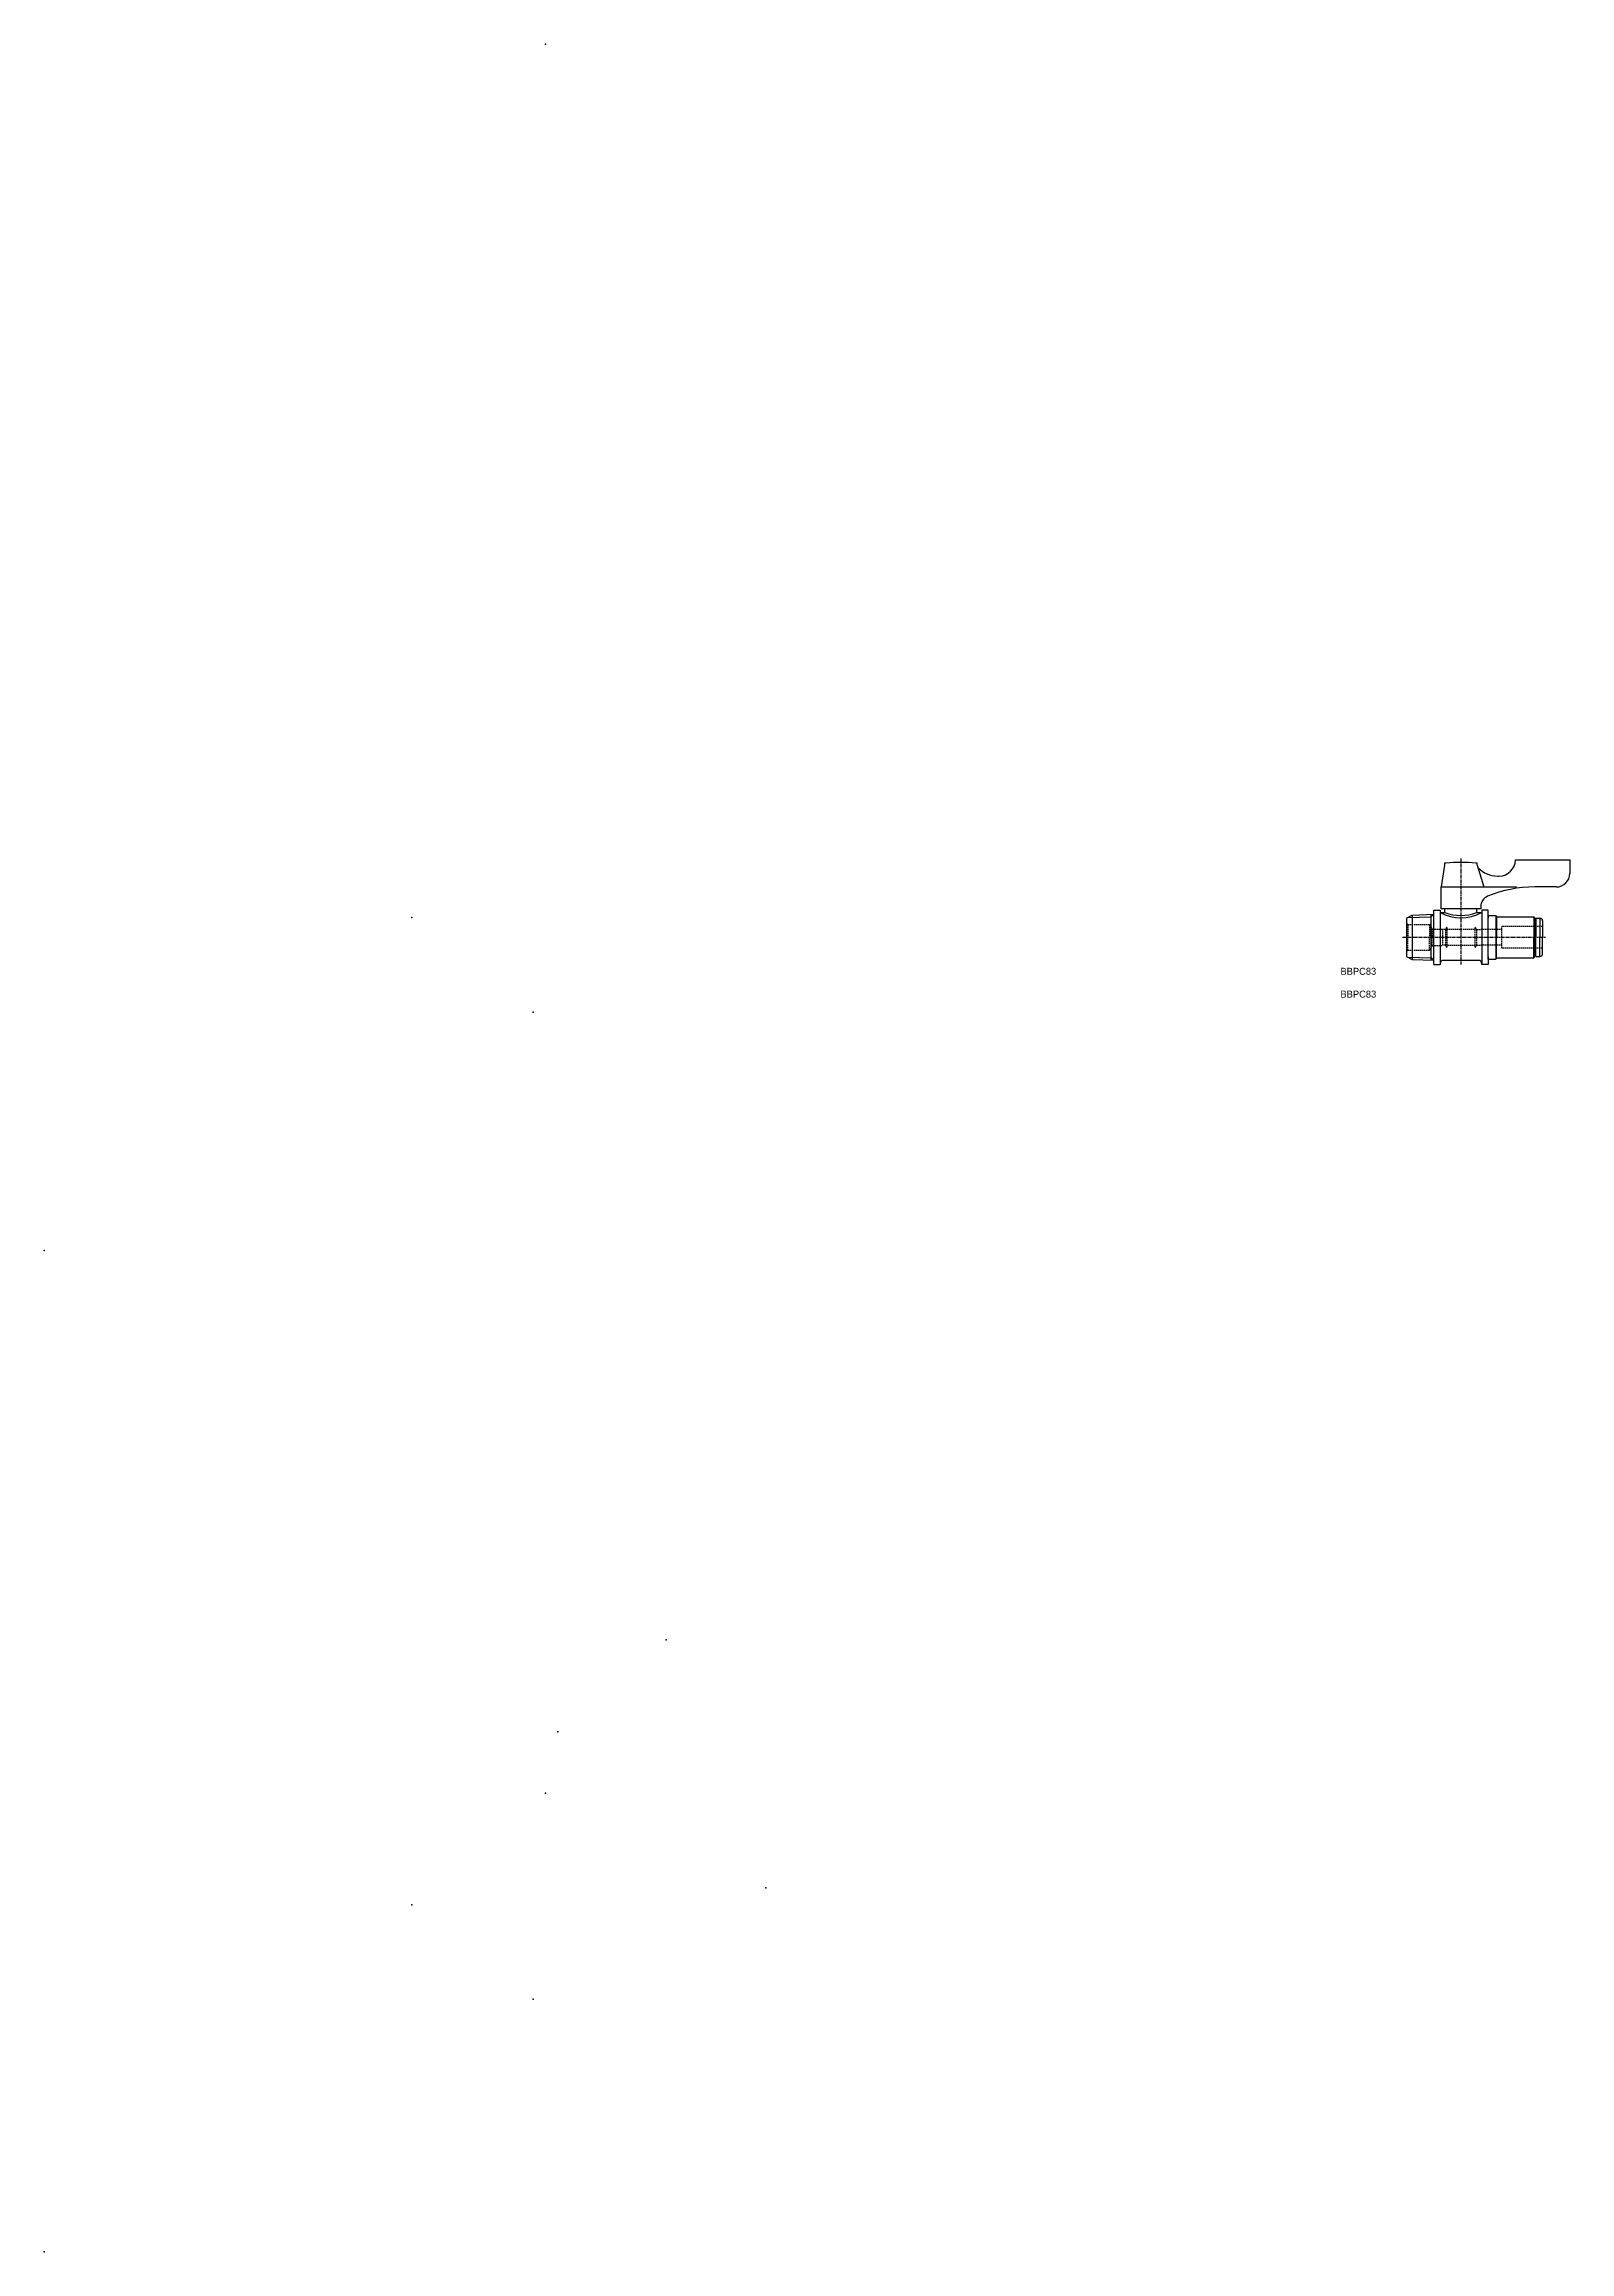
# Model space of a CAD drawing. Extents: x -137 to 424, y -149 to 663.
import ezdxf

# ---------------------------------------------------------------- set-up
doc = ezdxf.new("R2010")
doc.units = 0
doc.linetypes.add('CENTER', pattern=[2, 1.25, -0.25, 0.25, -0.25])
doc.linetypes.add('DASHED', pattern=[0.75, 0.5, -0.25])
doc.layers.get('0').update_dxf_attribs({"linetype": 'CONTINUOUS'})
doc.layers.add('CENTER', color=1, linetype='CENTER')

msp = doc.modelspace()

# ---------------------------------------------------------------- linework, layer by layer
at = {"color": 7, "linetype": 'CONTINUOUS'}
for p, q in [((377.76, 360.9), (376.46, 352.9)), ((378.26, 361.6), (377.76, 361.6)), ((377.76, 361.6), (377.76, 360.9)), ((389.76, 361.6), (389.26, 361.6)), ((389.76, 360.9), (389.76, 361.6)), ((389.76, 360.9), (392.18, 352.9)), ((403.76, 362.9), (423.76, 362.9)), ((403.76, 362.9), (403.76, 362.9)), ((423.76, 362.9), (423.76, 357.9)), ((376.42, 352.9), (404.14, 352.9)), ((376.46, 344.9), (376.46, 352.9)), ((397.26, 356.9), (397.76, 356.9)), ((418.76, 352.9), (410.76, 352.9)), ((363.76, 341.4), (365.83, 342.6)), ((363.76, 341.4), (363.76, 327.4)), ((365.83, 342.6), (373.76, 342.85)), ((365.83, 342.6), (365.83, 326.21)), ((372.87, 325.99), (372.87, 342.82)), ((373.76, 324.4), (373.76, 344.4)), ((373.76, 344.4), (376.12, 344.4)), ((376.12, 344.4), (376.12, 324.4)), ((376.16, 343.55), (377.82, 343.55)), ((391.06, 344.9), (376.46, 344.9)), ((377.82, 343.55), (377.82, 344.9)), ((389.62, 343.55), (389.62, 344.9)), ((389.62, 343.55), (391.36, 343.55)), ((391.06, 345.78), (391.06, 344.9)), ((393.76, 344.4), (391.39, 344.4)), ((391.39, 344.4), (391.39, 324.4)), ((393.76, 341.4), (393.76, 344.4)), ((393.76, 342.4), (393.76, 341.4)), ((393.76, 342.4), (396.56, 342.4)), ((393.76, 342.4), (393.76, 341.4)), ((393.76, 327.4), (393.76, 341.4)), ((396.76, 342.2), (396.56, 342.4)), ((396.56, 342.4), (396.56, 326.4)), ((396.76, 342.2), (396.76, 334.4)), ((396.76, 341.9), (410.56, 341.9)), ((410.76, 341.7), (410.56, 341.9)), ((410.56, 341.9), (410.56, 334.4)), ((410.76, 341.7), (410.76, 334.4)), ((411.26, 341.4), (412.76, 341.4)), ((411.26, 341.4), (411.26, 334.4)), ((412.76, 341.4), (412.76, 334.4)), ((396.76, 326.6), (396.76, 334.4)), ((396.76, 326.6), (396.76, 334.4)), ((410.56, 326.9), (410.56, 334.4)), ((410.76, 339.4), (411.26, 339.4)), ((410.76, 327.1), (410.76, 334.4)), ((411.26, 327.4), (411.26, 334.4)), ((412.76, 327.4), (412.76, 334.4)), ((413.76, 340.4), (413.76, 334.4)), ((413.76, 328.4), (413.76, 334.4)), ((363.76, 327.4), (365.83, 326.21)), ((365.83, 326.21), (373.76, 325.96)), ((373.76, 324.4), (373.76, 325.96)), ((376.26, 324.9), (376.26, 325.1)), ((390.46, 325.9), (377.06, 325.9)), ((391.26, 324.9), (391.26, 325.1)), ((393.76, 326.4), (393.76, 327.4)), ((393.76, 327.4), (393.76, 324.4)), ((393.76, 326.4), (393.76, 327.4)), ((393.76, 326.4), (396.56, 326.4)), ((396.76, 326.6), (396.56, 326.4)), ((396.76, 326.6), (396.56, 326.4)), ((396.76, 326.9), (410.56, 326.9)), ((410.76, 327.1), (410.56, 326.9)), ((410.76, 329.4), (411.26, 329.4)), ((411.26, 327.4), (412.76, 327.4)), ((373.76, 324.4), (376.12, 324.4)), ((393.76, 324.4), (391.39, 324.4))]:
    msp.add_line(p, q, dxfattribs=at)
at = {"color": 3, "linetype": 'CONTINUOUS'}
for p, q in [((364.26, 341.7), (372.87, 341.97)), ((373.76, 342.85), (372.87, 341.97)), ((364.26, 327.11), (372.87, 326.84)), ((373.76, 325.96), (372.87, 326.84))]:
    msp.add_line(p, q, dxfattribs=at)
at = {"color": 3, "linetype": 'DASHED'}
for p, q in [((364.26, 339.1), (363.76, 339.6)), ((364.26, 339.1), (372.26, 339.1)), ((364.26, 339.1), (364.26, 334.4)), ((364.26, 329.7), (364.26, 334.4)), ((372.26, 339.1), (373.24, 337.4)), ((372.26, 339.1), (372.26, 334.4)), ((372.26, 329.7), (372.26, 334.4)), ((373.24, 337.4), (376.96, 337.4)), ((373.24, 337.4), (373.24, 334.4)), ((373.24, 331.4), (373.24, 334.4)), ((376.96, 337.4), (376.96, 331.4)), ((378.05, 337.3), (376.96, 337.3)), ((378.05, 337.3), (378.05, 331.5)), ((378.51, 338.06), (378.51, 330.74)), ((378.51, 337.4), (389.01, 337.4)), ((389.01, 330.74), (389.01, 338.06)), ((389.46, 337.3), (391.06, 337.3)), ((389.46, 337.3), (389.46, 331.5)), ((393.76, 337.3), (391.06, 337.3)), ((398.76, 337.3), (393.76, 337.3)), ((413.76, 338.4), (398.76, 338.4)), ((398.76, 334.4), (398.76, 338.4)), ((398.76, 330.4), (398.76, 334.4)), ((364.26, 329.7), (363.76, 329.2)), ((364.26, 329.7), (372.26, 329.7)), ((372.26, 329.7), (373.24, 331.4)), ((373.24, 331.4), (376.96, 331.4)), ((378.05, 331.5), (376.96, 331.5)), ((389.01, 331.4), (378.51, 331.4)), ((389.46, 331.5), (391.06, 331.5)), ((393.76, 331.5), (391.06, 331.5)), ((398.76, 331.5), (393.76, 331.5)), ((413.76, 330.4), (398.76, 330.4))]:
    msp.add_line(p, q, dxfattribs=at)
at = {"color": 7, "linetype": 'CONTINUOUS'}
for centre, radius, start, end in [((383.76, 311.34), 50.57, 83.75574, 96.24426), ((397.26, 366.9), 10, 223.76009, 270), ((397.76, 362.9), 6, 270, 0), ((418.76, 357.9), 5, 270, 0), ((395.06, 345.78), 4, 112.5151, 180), ((410.76, 307.9), 45, 90, 112.5151), ((383.76, 357.47), 15.86, 241.36939, 298.63061), ((383.72, 358.9), 16.45, 248.97945, 291.02055), ((412.76, 340.4), 1, 0, 90), ((375.26, 324.9), 1, 330, 0), ((377.06, 325.1), 0.8, 90, 180), ((390.46, 325.1), 0.8, 0, 90), ((392.26, 324.9), 1, 180, 210), ((412.76, 328.4), 1, 270, 360)]:
    msp.add_arc(centre, radius, start, end, dxfattribs=at)
at = {"color": 3, "linetype": 'DASHED'}
for start, end in [(145.11609, 153.05564), (26.94436, 34.88391), (206.94436, 214.88391), (325.11609, 333.05564)]:
    msp.add_arc((383.76, 334.4), 6.4, start, end, dxfattribs=at)
at = {"color": 7, "linetype": 'CONTINUOUS'}
for p in [(47.44, 662.61), (-1.67, 341.72), (42.97, 306.94), (-136.73, 219.35), (91.74, 76.3), (51.92, 42.39), (47.44, 19.96), (128.4, -14.91), (-1.67, -21.07), (42.97, -55.85), (-136.73, -148.65)]:
    msp.add_point(p, dxfattribs=at)
at = {"layer": 'CENTER', "color": 1, "linetype": 'CENTER'}
for p, q in [((383.76, 363.4), (383.76, 324.4)), ((362.26, 334.4), (414.76, 334.4))]:
    msp.add_line(p, q, dxfattribs=at)

# ---------------------------------------------------------------- texts
at = {"color": 7, "linetype": 'CONTINUOUS'}
for p in [(339.49, 320.63), (339.49, 312.25)]:
    msp.add_text('BBPC83', height=2.56, dxfattribs=at).set_placement(p)

doc.saveas('drawing.dxf')
